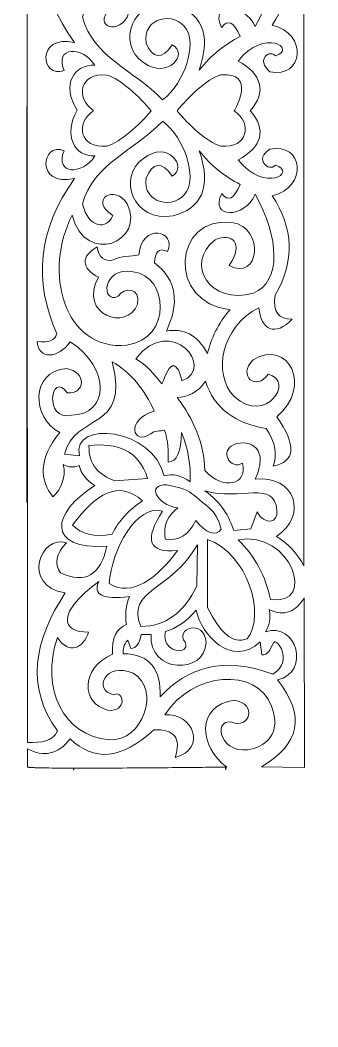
# Model space of a CAD drawing. Header units: centimetres. Extents: x -1.4 to 1.5, y -21.3 to 18.9.
# Drawn here: x -1.39 to 1.46, y -21.32 to -11.68 of the extents above; entities that cross this region are included whole.
import ezdxf

# ---------------------------------------------------------------- set-up
doc = ezdxf.new("R2010")
doc.units = ezdxf.units.CM
doc.header["$MEASUREMENT"] = 0
doc.layers.add('Layer 1', color=7, linetype='Continuous')

msp = doc.modelspace()

# ---------------------------------------------------------------- linework, layer by layer
at = {"layer": 'Layer 1', "color": 242, "lineweight": 9}
for points, knots in [([(-1.32304, -12.57991), (-1.32304, -12.57991), (-1.32304, -12.57914), (-1.32304, -12.57914), (-1.32304, -12.57914), (-1.32304, -12.57914), (-1.32301, -12.57491), (-1.32301, -12.57491), (-1.32301, -12.57491), (-1.32301, -12.57491), (-1.32299, -12.57991), (-1.32299, -12.57991), (-1.32299, -12.57991), (-1.32299, -12.57991), (-1.32299, -12.58048), (-1.32299, -12.58048), (-1.32299, -12.58048), (-1.32299, -12.58048), (-1.32299, -12.57991), (-1.32299, -12.57991), (-1.32299, -12.57991), (-1.32299, -12.57991), (-1.32301, -12.57353), (-1.32301, -12.57353), (-1.32301, -12.57353), (-1.32301, -12.57353), (-1.32301, -12.57349), (-1.32301, -12.57349), (-1.32301, -12.57349), (-1.32301, -12.57349), (-1.32305, -12.5488), (-1.32305, -12.5488), (-1.32305, -12.5488), (-1.32305, -12.5488), (-1.32308, -12.53906), (-1.32308, -12.53906), (-1.32308, -12.53906), (-1.32308, -12.53906), (-1.32304, -12.57353), (-1.32304, -12.57353), (-1.32304, -12.57353), (-1.32304, -12.57353), (-1.32304, -12.57991), (-1.32304, -12.57991), (-1.32304, -12.57991), (-1.32304, -12.57991), (-1.32304, -12.57353), (-1.32304, -12.57353), (-1.32304, -12.57353), (-1.32304, -12.57353), (-1.32305, -12.5488), (-1.32305, -12.5488), (-1.32305, -12.5488), (-1.32305, -12.5488), (-1.32478, -6.50155), (-1.32478, -6.50155), (-1.32478, -6.50155), (-1.19481, -6.50131), (-1.07636, -6.5139), (-1.03736, -6.61487), (-1.03736, -6.61487), (-1.34284, -7.03816), (-1.2607, -7.48072), (-0.96129, -7.93401), (-0.96129, -7.93401), (-1.38876, -8.0029), (-1.19258, -8.50025), (-0.94984, -8.4141), (-0.94984, -8.4141), (-1.04936, -8.30827), (-1.06828, -8.21253), (-1.00653, -8.12684), (-1.00653, -8.12684), (-0.76561, -8.0137), (-0.62385, -8.11004), (-0.5642, -8.38002), (-0.5642, -8.38002), (-1.14483, -8.34658), (-1.0954, -8.70229), (-0.67728, -8.96211), (-0.67728, -8.96211), (-0.75546, -9.00871), (-0.80943, -9.07648), (-0.82685, -9.15338), (-0.82685, -9.15338), (-0.87755, -9.19484), (-0.92825, -9.18898), (-0.97896, -9.16171), (-0.97896, -9.16171), (-0.94762, -9.04568), (-1.00371, -8.92313), (-1.07802, -8.85257), (-1.07802, -8.85257), (-1.20214, -9.01397), (-1.22222, -9.20676), (-1.01363, -9.46873), (-1.01363, -9.46873), (-1.28287, -9.6108), (-1.29337, -10.05403), (-0.94911, -10.08112), (-0.94911, -10.08112), (-0.75271, -10.0523), (-0.76484, -9.83036), (-0.94164, -9.85047), (-0.94164, -9.85047), (-1.09682, -10.06976), (-1.17198, -9.57337), (-0.90002, -9.635), (-0.90002, -9.635), (-0.54095, -9.63859), (-0.52568, -10.08465), (-0.91116, -10.33812), (-0.91116, -10.33812), (-1.02932, -10.17393), (-1.21776, -10.16466), (-1.22863, -10.342), (-1.22863, -10.342), (-1.12029, -10.32559), (-1.05724, -10.34944), (-1.03963, -10.41368), (-1.03963, -10.41368), (-1.26104, -10.91396), (-1.22203, -11.4094), (-0.86892, -11.89916), (-0.86892, -11.89916), (-1.25157, -11.81724), (-1.18274, -12.25793), (-0.96966, -12.16589), (-0.96966, -12.16589), (-1.06164, -11.93666), (-0.79689, -11.92773), (-0.67462, -12.11541), (-0.67462, -12.11541), (-0.87194, -12.10624), (-1.00347, -12.30327), (-0.84299, -12.54767), (-0.84299, -12.54767), (-0.98301, -12.78269), (-0.86605, -12.99415), (-0.67422, -12.98501), (-0.67422, -12.98501), (-0.79645, -13.17283), (-1.06114, -13.16415), (-0.96937, -12.93484), (-0.96937, -12.93484), (-1.18251, -12.84298), (-1.25096, -13.28371), (-0.86838, -13.20144), (-0.86838, -13.20144), (-1.22111, -13.69162), (-1.25962, -14.18703), (-1.03784, -14.68709), (-1.03784, -14.68709), (-1.05544, -14.75126), (-1.11847, -14.77529), (-1.22681, -14.75899), (-1.22681, -14.75899), (-1.21576, -14.93626), (-1.02733, -14.92677), (-0.90927, -14.76255), (-0.90927, -14.76255), (-0.52368, -15.0157), (-0.53855, -15.46175), (-0.89761, -15.46565), (-0.89761, -15.46565), (-1.1695, -15.5275), (-1.09474, -15.03101), (-0.93937, -15.25027), (-0.93937, -15.25027), (-0.76255, -15.27027), (-0.75064, -15.04823), (-0.947, -15.01958), (-0.947, -15.01958), (-1.29135, -15.04692), (-1.28049, -15.49018), (-1.01108, -15.632), (-1.01108, -15.632), (-1.21941, -15.89414), (-1.1992, -16.08701), (-1.07502, -16.24824), (-1.07502, -16.24824), (-1.00066, -16.17754), (-0.94463, -16.05499), (-0.9762, -15.93897), (-0.9762, -15.93897), (-0.92692, -15.96606), (-0.87621, -15.9688), (-0.8241, -15.94722), (-0.8241, -15.94722), (-0.80648, -16.02414), (-0.75248, -16.09183), (-0.67436, -16.13837), (-0.67436, -16.13837), (-1.09215, -16.39853), (-1.14133, -16.75428), (-0.56069, -16.72041), (-0.56069, -16.72041), (-0.62017, -16.99041), (-0.76186, -17.08687), (-1.00291, -16.97389), (-1.00291, -16.97389), (-1.06464, -16.88831), (-1.04582, -16.79254), (-0.94638, -16.68657), (-0.94638, -16.68657), (-1.18919, -16.60067), (-1.38496, -17.09816), (-0.95742, -17.1667), (-0.95742, -17.1667), (-1.25651, -17.62023), (-1.33827, -18.06284), (-1.03251, -18.48592), (-1.03251, -18.48592), (-1.07129, -18.58702), (-1.18977, -18.59957), (-1.31977, -18.59942), (-1.31977, -18.59942), (-1.31977, -18.59942), (-1.32304, -12.57991), (-1.32304, -12.57991), (-1.32304, -12.57991), (-1.32304, -12.57991), (-1.32304, -12.57349), (-1.32304, -12.57349), (-1.32304, -12.57349), (-1.32304, -12.57349), (-1.32304, -12.57991), (-1.32304, -12.57991)], [0, 0, 0, 0, 0.0172414, 0.0172414, 0.0172414, 0.0172414, 0.0344828, 0.0344828, 0.0344828, 0.0344828, 0.0517241, 0.0517241, 0.0517241, 0.0517241, 0.0689655, 0.0689655, 0.0689655, 0.0689655, 0.0862069, 0.0862069, 0.0862069, 0.0862069, 0.1034483, 0.1034483, 0.1034483, 0.1034483, 0.1206897, 0.1206897, 0.1206897, 0.1206897, 0.137931, 0.137931, 0.137931, 0.137931, 0.1551724, 0.1551724, 0.1551724, 0.1551724, 0.1724138, 0.1724138, 0.1724138, 0.1724138, 0.1896552, 0.1896552, 0.1896552, 0.1896552, 0.2068966, 0.2068966, 0.2068966, 0.2068966, 0.2241379, 0.2241379, 0.2241379, 0.2241379, 0.2413793, 0.2413793, 0.2413793, 0.2413793, 0.2586207, 0.2586207, 0.2586207, 0.2586207, 0.2758621, 0.2758621, 0.2758621, 0.2758621, 0.2931034, 0.2931034, 0.2931034, 0.2931034, 0.3103448, 0.3103448, 0.3103448, 0.3103448, 0.3275862, 0.3275862, 0.3275862, 0.3275862, 0.3448276, 0.3448276, 0.3448276, 0.3448276, 0.362069, 0.362069, 0.362069, 0.362069, 0.3793103, 0.3793103, 0.3793103, 0.3793103, 0.3965517, 0.3965517, 0.3965517, 0.3965517, 0.4137931, 0.4137931, 0.4137931, 0.4137931, 0.4310345, 0.4310345, 0.4310345, 0.4310345, 0.4482759, 0.4482759, 0.4482759, 0.4482759, 0.4655172, 0.4655172, 0.4655172, 0.4655172, 0.4827586, 0.4827586, 0.4827586, 0.4827586, 0.5, 0.5, 0.5, 0.5, 0.5172414, 0.5172414, 0.5172414, 0.5172414, 0.5344828, 0.5344828, 0.5344828, 0.5344828, 0.5517241, 0.5517241, 0.5517241, 0.5517241, 0.5689655, 0.5689655, 0.5689655, 0.5689655, 0.5862069, 0.5862069, 0.5862069, 0.5862069, 0.6034483, 0.6034483, 0.6034483, 0.6034483, 0.6206897, 0.6206897, 0.6206897, 0.6206897, 0.637931, 0.637931, 0.637931, 0.637931, 0.6551724, 0.6551724, 0.6551724, 0.6551724, 0.6724138, 0.6724138, 0.6724138, 0.6724138, 0.6896552, 0.6896552, 0.6896552, 0.6896552, 0.7068966, 0.7068966, 0.7068966, 0.7068966, 0.7241379, 0.7241379, 0.7241379, 0.7241379, 0.7413793, 0.7413793, 0.7413793, 0.7413793, 0.7586207, 0.7586207, 0.7586207, 0.7586207, 0.7758621, 0.7758621, 0.7758621, 0.7758621, 0.7931034, 0.7931034, 0.7931034, 0.7931034, 0.8103448, 0.8103448, 0.8103448, 0.8103448, 0.8275862, 0.8275862, 0.8275862, 0.8275862, 0.8448276, 0.8448276, 0.8448276, 0.8448276, 0.862069, 0.862069, 0.862069, 0.862069, 0.8793103, 0.8793103, 0.8793103, 0.8793103, 0.8965517, 0.8965517, 0.8965517, 0.8965517, 0.9137931, 0.9137931, 0.9137931, 0.9137931, 0.9310345, 0.9310345, 0.9310345, 0.9310345, 0.9482759, 0.9482759, 0.9482759, 0.9482759, 0.9655172, 0.9655172, 0.9655172, 0.9655172, 1, 1, 1, 1]), ([(1.32292, -12.55205), (1.32292, -12.55205), (1.32296, -12.54534), (1.32296, -12.54534), (1.32296, -12.54534), (1.32296, -12.54534), (1.32296, -12.53398), (1.32296, -12.53398), (1.32296, -12.53398), (1.32296, -12.53398), (1.32293, -12.48502), (1.32293, -12.48502), (1.32293, -12.48502), (1.32293, -12.48502), (1.32035, -8.19069), (1.32035, -8.19069), (1.32035, -8.19069), (1.26195, -8.30612), (1.16623, -8.4086), (1.05747, -8.47372), (1.05747, -8.47372), (1.36423, -8.67713), (1.23617, -9.06152), (0.85353, -9.02187), (0.85353, -9.02187), (0.99161, -9.29876), (0.81779, -9.41783), (0.64959, -9.3509), (0.64959, -9.3509), (0.50971, -9.29044), (0.62052, -9.10636), (0.73268, -9.17325), (0.73268, -9.17325), (0.79298, -8.96909), (0.54708, -8.87853), (0.37953, -9.07521), (0.37953, -9.07521), (0.37203, -9.33394), (0.26732, -9.5963), (0.10854, -9.80472), (0.10854, -9.80472), (0.20865, -9.82984), (0.31148, -9.87393), (0.38151, -9.95952), (0.38151, -9.95952), (0.46166, -9.69585), (0.66759, -9.55784), (0.95956, -9.50581), (0.95956, -9.50581), (1.05567, -9.36798), (1.06197, -9.25223), (1.02748, -9.14658), (1.02748, -9.14658), (1.24048, -9.18813), (1.25188, -9.34554), (1.06168, -9.61905), (1.06168, -9.61905), (1.40734, -9.9091), (1.17632, -10.36468), (0.83515, -10.16353), (0.83515, -10.16353), (0.68072, -10.01021), (0.87007, -9.85555), (0.97874, -10.02739), (0.97874, -10.02739), (1.23835, -9.96421), (0.96128, -9.53474), (0.65354, -9.81198), (0.65354, -9.81198), (0.44574, -10.03229), (0.53159, -10.48145), (0.89195, -10.66243), (0.89195, -10.66243), (0.90993, -10.4491), (1.04786, -10.38034), (1.20951, -10.55271), (1.20951, -10.55271), (1.08443, -10.54933), (1.02088, -10.61554), (1.04705, -10.78332), (1.04705, -10.78332), (1.24112, -11.10989), (1.2201, -11.42552), (1.02105, -11.73215), (1.02105, -11.73215), (1.36437, -11.81231), (1.31793, -12.25148), (0.99857, -12.17814), (0.99857, -12.17814), (0.85862, -12.05957), (1.00105, -11.96061), (1.05129, -12.02697), (1.05129, -12.02697), (1.26285, -11.96065), (0.94662, -11.75325), (0.69606, -12.07618), (0.69606, -12.07618), (0.91879, -12.19916), (0.97269, -12.36941), (0.80939, -12.55226), (0.80939, -12.55226), (0.97286, -12.73496), (0.91912, -12.90003), (0.69646, -13.02307), (0.69646, -13.02307), (0.94728, -13.34587), (1.26328, -13.13829), (1.0518, -13.07211), (1.0518, -13.07211), (0.98942, -13.14588), (0.84174, -13.01242), (0.9989, -12.92091), (0.9989, -12.92091), (1.31823, -12.84743), (1.36503, -13.28653), (1.02165, -13.367), (1.02165, -13.367), (1.22107, -13.67335), (1.24236, -13.98901), (1.04852, -14.31572), (1.04852, -14.31572), (1.02252, -14.48361), (1.08609, -14.54976), (1.21112, -14.54619), (1.21112, -14.54619), (1.04962, -14.71874), (0.91167, -14.65005), (0.89359, -14.4368), (0.89359, -14.4368), (0.53333, -14.61802), (0.44788, -15.06728), (0.65584, -15.28731), (0.65584, -15.28731), (0.96383, -15.56439), (1.24044, -15.13473), (0.98086, -15.07173), (0.98086, -15.07173), (0.8723, -15.24363), (0.68282, -15.08905), (0.83716, -14.93573), (0.83716, -14.93573), (1.17818, -14.73433), (1.40954, -15.18962), (1.06412, -15.48005), (1.06412, -15.48005), (1.25459, -15.75332), (1.24322, -15.9108), (1.03029, -15.9524), (1.03029, -15.9524), (1.06474, -15.84683), (1.05832, -15.73102), (0.96212, -15.59334), (0.96212, -15.59334), (0.67007, -15.54158), (0.46403, -15.40366), (0.38362, -15.14009), (0.38362, -15.14009), (0.31229, -15.25002), (0.20957, -15.29419), (0.11085, -15.2951), (0.11085, -15.2951), (0.26978, -15.50345), (0.36875, -15.73558), (0.37643, -15.99437), (0.37643, -15.99437), (0.54412, -16.19082), (0.79601, -16.13021), (0.7355, -15.92608), (0.7355, -15.92608), (0.62337, -15.99299), (0.51235, -15.80907), (0.65217, -15.74846), (0.65217, -15.74846), (0.82037, -15.68137), (0.99432, -15.80039), (0.85648, -16.07734), (0.85648, -16.07734), (1.23905, -16.0374), (1.36743, -16.42165), (1.06083, -16.62533), (1.06083, -16.62533), (1.16968, -16.69032), (1.26544, -16.79266), (1.32395, -16.90816), (1.32395, -16.90816), (1.32395, -16.90816), (1.32299, -12.56489), (1.32299, -12.56489), (1.32299, -12.56489), (1.32299, -12.56489), (1.32296, -12.55346), (1.32296, -12.55346), (1.32296, -12.55346), (1.32296, -12.55346), (1.32292, -12.55205), (1.32292, -12.55205)], [0, 0, 0, 0, 0.02, 0.02, 0.02, 0.02, 0.04, 0.04, 0.04, 0.04, 0.06, 0.06, 0.06, 0.06, 0.08, 0.08, 0.08, 0.08, 0.1, 0.1, 0.1, 0.1, 0.12, 0.12, 0.12, 0.12, 0.14, 0.14, 0.14, 0.14, 0.16, 0.16, 0.16, 0.16, 0.18, 0.18, 0.18, 0.18, 0.2, 0.2, 0.2, 0.2, 0.22, 0.22, 0.22, 0.22, 0.24, 0.24, 0.24, 0.24, 0.26, 0.26, 0.26, 0.26, 0.28, 0.28, 0.28, 0.28, 0.3, 0.3, 0.3, 0.3, 0.32, 0.32, 0.32, 0.32, 0.34, 0.34, 0.34, 0.34, 0.36, 0.36, 0.36, 0.36, 0.38, 0.38, 0.38, 0.38, 0.4, 0.4, 0.4, 0.4, 0.42, 0.42, 0.42, 0.42, 0.44, 0.44, 0.44, 0.44, 0.46, 0.46, 0.46, 0.46, 0.48, 0.48, 0.48, 0.48, 0.5, 0.5, 0.5, 0.5, 0.52, 0.52, 0.52, 0.52, 0.54, 0.54, 0.54, 0.54, 0.56, 0.56, 0.56, 0.56, 0.58, 0.58, 0.58, 0.58, 0.6, 0.6, 0.6, 0.6, 0.62, 0.62, 0.62, 0.62, 0.64, 0.64, 0.64, 0.64, 0.66, 0.66, 0.66, 0.66, 0.68, 0.68, 0.68, 0.68, 0.7, 0.7, 0.7, 0.7, 0.72, 0.72, 0.72, 0.72, 0.74, 0.74, 0.74, 0.74, 0.76, 0.76, 0.76, 0.76, 0.78, 0.78, 0.78, 0.78, 0.8, 0.8, 0.8, 0.8, 0.82, 0.82, 0.82, 0.82, 0.84, 0.84, 0.84, 0.84, 0.86, 0.86, 0.86, 0.86, 0.88, 0.88, 0.88, 0.88, 0.9, 0.9, 0.9, 0.9, 0.92, 0.92, 0.92, 0.92, 0.94, 0.94, 0.94, 0.94, 0.96, 0.96, 0.96, 0.96, 1, 1, 1, 1]), ([(0.4005, -10.22421), (0.30164, -10.4085), (0.16685, -10.46709), (0.0075, -10.43975), (0.0075, -10.43975), (0.13039, -10.70024), (0.11414, -10.92387), (-0.10568, -11.0938), (-0.10568, -11.0938), (-0.09936, -11.19078), (-0.06781, -11.24366), (0.01906, -11.1996), (0.01906, -11.1996), (0.11627, -11.39864), (-0.22518, -11.49075), (-0.24546, -11.17695), (-0.24546, -11.17695), (-0.24546, -11.17695), (-0.49878, -11.12037), (-0.49878, -11.12037), (-0.49878, -11.12037), (-0.5858, -11.10149), (-0.63738, -11.14312), (-0.65374, -11.24522), (-0.65374, -11.24522), (-0.81118, -11.15328), (-0.80756, -11.04494), (-0.64243, -10.95414), (-0.64243, -10.95414), (-0.83916, -10.59635), (-0.36681, -10.43111), (-0.2684, -10.69693), (-0.2684, -10.69693), (-0.23812, -10.85314), (-0.39432, -10.86707), (-0.45357, -10.77263), (-0.45357, -10.77263), (-0.62217, -10.69107), (-0.60501, -11.06717), (-0.30984, -11.00691), (-0.30984, -11.00691), (0.02311, -10.97082), (0.06887, -10.36983), (-0.37065, -10.30386), (-0.37065, -10.30386), (-0.97938, -10.24791), (-1.17049, -11.02293), (-0.89175, -11.54772), (-0.89175, -11.54772), (-0.7709, -11.09077), (-0.21365, -11.3224), (-0.3663, -11.65712), (-0.3663, -11.65712), (-0.48048, -11.84423), (-0.71214, -11.71441), (-0.50272, -11.55594), (-0.50272, -11.55594), (-0.56072, -11.41734), (-0.73682, -11.41913), (-0.79339, -11.65729), (-0.79339, -11.65729), (-0.68742, -12.04196), (-0.30635, -12.15969), (-0.02654, -12.44819), (-0.02654, -12.44819), (0.19229, -12.2791), (0.29438, -11.91027), (0.20081, -11.77403), (0.20081, -11.77403), (0.09329, -11.59207), (-0.22608, -11.65645), (-0.18474, -11.9065), (-0.18474, -11.9065), (-0.12416, -12.05142), (-0.03347, -12.06772), (0.06474, -11.92156), (0.06474, -11.92156), (0.22543, -12.00277), (0.03004, -12.25751), (-0.2111, -12.09174), (-0.2111, -12.09174), (-0.47081, -11.91228), (-0.32487, -11.4712), (0.0722, -11.54352), (0.0722, -11.54352), (0.33372, -11.60508), (0.44844, -11.80913), (0.32187, -12.16339), (0.32187, -12.16339), (0.43745, -12.02016), (0.56909, -11.91451), (0.71494, -11.84187), (0.71494, -11.84187), (0.65563, -11.70199), (0.59632, -11.67306), (0.5371, -11.75505), (0.5371, -11.75505), (0.41552, -11.51622), (0.75317, -11.50976), (0.85846, -11.74732), (0.85846, -11.74732), (1.08825, -11.33295), (1.10946, -10.91032), (0.83927, -10.8023), (0.83927, -10.8023), (0.42664, -10.68179), (0.17697, -11.08071), (0.47271, -11.31274), (0.47271, -11.31274), (0.63628, -11.37892), (0.75401, -11.28931), (0.60875, -11.06703), (0.60875, -11.06703), (0.89465, -10.90683), (0.95414, -11.42344), (0.63543, -11.47904), (0.63543, -11.47904), (0.07078, -11.54546), (0.01119, -10.70501), (0.61612, -10.64366), (0.61612, -10.64366), (0.49881, -10.5095), (0.43707, -10.36842), (0.4005, -10.22421)], [0, 0, 0, 0, 0.03125, 0.03125, 0.03125, 0.03125, 0.0625, 0.0625, 0.0625, 0.0625, 0.09375, 0.09375, 0.09375, 0.09375, 0.125, 0.125, 0.125, 0.125, 0.15625, 0.15625, 0.15625, 0.15625, 0.1875, 0.1875, 0.1875, 0.1875, 0.21875, 0.21875, 0.21875, 0.21875, 0.25, 0.25, 0.25, 0.25, 0.28125, 0.28125, 0.28125, 0.28125, 0.3125, 0.3125, 0.3125, 0.3125, 0.34375, 0.34375, 0.34375, 0.34375, 0.375, 0.375, 0.375, 0.375, 0.40625, 0.40625, 0.40625, 0.40625, 0.4375, 0.4375, 0.4375, 0.4375, 0.46875, 0.46875, 0.46875, 0.46875, 0.5, 0.5, 0.5, 0.5, 0.53125, 0.53125, 0.53125, 0.53125, 0.5625, 0.5625, 0.5625, 0.5625, 0.59375, 0.59375, 0.59375, 0.59375, 0.625, 0.625, 0.625, 0.625, 0.65625, 0.65625, 0.65625, 0.65625, 0.6875, 0.6875, 0.6875, 0.6875, 0.71875, 0.71875, 0.71875, 0.71875, 0.75, 0.75, 0.75, 0.75, 0.78125, 0.78125, 0.78125, 0.78125, 0.8125, 0.8125, 0.8125, 0.8125, 0.84375, 0.84375, 0.84375, 0.84375, 0.875, 0.875, 0.875, 0.875, 0.90625, 0.90625, 0.90625, 0.90625, 0.9375, 0.9375, 0.9375, 0.9375, 1, 1, 1, 1]), ([(-1.32304, -12.57991), (-1.32304, -12.57991), (-1.32304, -12.57914), (-1.32304, -12.57914), (-1.32304, -12.57914), (-1.32304, -12.57914), (-1.32301, -12.57491), (-1.32301, -12.57491), (-1.32301, -12.57491), (-1.32301, -12.57491), (-1.32299, -12.57991), (-1.32299, -12.57991), (-1.32299, -12.57991), (-1.32299, -12.57991), (-1.32299, -12.58048), (-1.32299, -12.58048), (-1.32299, -12.58048), (-1.32299, -12.58048), (-1.32299, -12.57991), (-1.32299, -12.57991), (-1.32299, -12.57991), (-1.32299, -12.57991), (-1.32301, -12.57353), (-1.32301, -12.57353), (-1.32301, -12.57353), (-1.32301, -12.57353), (-1.32301, -12.57349), (-1.32301, -12.57349), (-1.32301, -12.57349), (-1.32301, -12.57349), (-1.32305, -12.5488), (-1.32305, -12.5488), (-1.32305, -12.5488), (-1.32305, -12.5488), (-1.32308, -12.53906), (-1.32308, -12.53906), (-1.32308, -12.53906), (-1.32308, -12.53906), (-1.32304, -12.57353), (-1.32304, -12.57353), (-1.32304, -12.57353), (-1.32304, -12.57353), (-1.32304, -12.57991), (-1.32304, -12.57991), (-1.32304, -12.57991), (-1.32304, -12.57991), (-1.32304, -12.57353), (-1.32304, -12.57353), (-1.32304, -12.57353), (-1.32304, -12.57353), (-1.32305, -12.5488), (-1.32305, -12.5488), (-1.32305, -12.5488), (-1.32892, -11.83435), (-1.32402, -21.31931), (-1.32304, -12.57991), (-1.32304, -12.57991), (-1.32304, -12.57991), (-1.32304, -12.57349), (-1.32304, -12.57349)], [0, 0, 0, 0, 0.0625, 0.0625, 0.0625, 0.0625, 0.125, 0.125, 0.125, 0.125, 0.1875, 0.1875, 0.1875, 0.1875, 0.25, 0.25, 0.25, 0.25, 0.3125, 0.3125, 0.3125, 0.3125, 0.375, 0.375, 0.375, 0.375, 0.4375, 0.4375, 0.4375, 0.4375, 0.5, 0.5, 0.5, 0.5, 0.5625, 0.5625, 0.5625, 0.5625, 0.625, 0.625, 0.625, 0.625, 0.6875, 0.6875, 0.6875, 0.6875, 0.75, 0.75, 0.75, 0.75, 0.8125, 0.8125, 0.8125, 0.8125, 0.875, 0.875, 0.875, 0.875, 1, 1, 1, 1]), ([(-0.69012, -12.55384), (-0.69012, -12.55384), (-0.69006, -12.55388), (-0.69006, -12.55388), (-0.69006, -12.55388), (-0.69006, -12.55388), (-0.69001, -12.55391), (-0.69001, -12.55391), (-0.69001, -12.55391), (-0.69001, -12.55391), (-0.68994, -12.55395), (-0.68994, -12.55395), (-0.68994, -12.55395), (-0.68994, -12.55395), (-0.68991, -12.55399), (-0.68991, -12.55399), (-0.68991, -12.55399), (-0.86236, -12.67001), (-0.82255, -12.91576), (-0.56126, -12.89039), (-0.56126, -12.89039), (-0.42714, -12.85452), (-0.24394, -12.68067), (-0.13692, -12.55264), (-0.13692, -12.55264), (-0.24412, -12.42469), (-0.4273, -12.24576), (-0.56152, -12.21003), (-0.56152, -12.21003), (-0.82285, -12.18494), (-0.86243, -12.43058), (-0.68989, -12.54644), (-0.68989, -12.54644), (-0.68989, -12.54644), (-0.6899, -12.54644), (-0.6899, -12.54644), (-0.6899, -12.54644), (-0.6902, -12.54665), (-0.69052, -12.54785), (-0.69082, -12.54919), (-0.69082, -12.54919), (-0.69082, -12.54919), (-0.69084, -12.54919), (-0.69084, -12.54919), (-0.69084, -12.54919), (-0.69084, -12.54919), (-0.69085, -12.54933), (-0.69085, -12.54933), (-0.69085, -12.54933), (-0.69085, -12.54933), (-0.69012, -12.55384), (-0.69012, -12.55384)], [0, 0, 0, 0, 0.0714286, 0.0714286, 0.0714286, 0.0714286, 0.1428571, 0.1428571, 0.1428571, 0.1428571, 0.2142857, 0.2142857, 0.2142857, 0.2142857, 0.2857143, 0.2857143, 0.2857143, 0.2857143, 0.3571429, 0.3571429, 0.3571429, 0.3571429, 0.4285714, 0.4285714, 0.4285714, 0.4285714, 0.5, 0.5, 0.5, 0.5, 0.5714286, 0.5714286, 0.5714286, 0.5714286, 0.6428571, 0.6428571, 0.6428571, 0.6428571, 0.7142857, 0.7142857, 0.7142857, 0.7142857, 0.7857143, 0.7857143, 0.7857143, 0.7857143, 0.8571429, 0.8571429, 0.8571429, 0.8571429, 1, 1, 1, 1]), ([(0.52984, -12.20862), (0.3954, -12.2446), (0.2178, -12.42434), (0.1112, -12.55254), (0.1112, -12.55254), (0.21791, -12.6806), (0.39562, -12.85501), (0.53006, -12.89082), (0.53006, -12.89082), (0.79145, -12.91594), (0.83097, -12.67023), (0.65844, -12.55441), (0.65844, -12.55441), (0.65957, -12.55384), (0.6607, -12.54855), (0.66183, -12.54682), (0.66183, -12.54682), (0.662, -12.54658), (0.66216, -12.5464), (0.66233, -12.54633), (0.66233, -12.54633), (0.6614, -12.54725), (0.87675, -12.17507), (0.52984, -12.20862)], [0, 0, 0, 0, 0.1428571, 0.1428571, 0.1428571, 0.1428571, 0.2857143, 0.2857143, 0.2857143, 0.2857143, 0.4285714, 0.4285714, 0.4285714, 0.4285714, 0.5714286, 0.5714286, 0.5714286, 0.5714286, 0.7142857, 0.7142857, 0.7142857, 0.7142857, 1, 1, 1, 1]), ([(1.32293, -12.48502), (1.32293, -12.48502), (1.32295, -12.47405), (1.32295, -12.47405), (1.32295, -12.47405), (1.32295, -12.47405), (1.32293, -12.48502), (1.32293, -12.48502)], [0, 0, 0, 0, 0.3333333, 0.3333333, 0.3333333, 0.3333333, 1, 1, 1, 1]), ([(-1.32305, -12.57353), (-1.32305, -12.57353), (-1.32305, -12.58859), (-1.32305, -12.58859), (-1.32305, -12.58859), (-1.32305, -12.58859), (-1.32304, -12.57353), (-1.32304, -12.57353), (-1.32304, -12.57353), (-1.32304, -12.57353), (-1.32304, -12.57349), (-1.32304, -12.57349), (-1.32304, -12.57349), (-1.32304, -12.57349), (-1.32305, -12.57353), (-1.32305, -12.57353)], [0, 0, 0, 0, 0.2, 0.2, 0.2, 0.2, 0.4, 0.4, 0.4, 0.4, 0.6, 0.6, 0.6, 0.6, 1, 1, 1, 1]), ([(-1.32305, -12.57353), (-1.32305, -12.57353), (-1.32305, -12.58859), (-1.32305, -12.58859), (-1.32305, -12.58859), (-1.32305, -12.58859), (-1.32304, -12.57353), (-1.32304, -12.57353), (-1.32304, -12.57353), (-1.32304, -12.57353), (-1.32304, -12.57349), (-1.32304, -12.57349)], [0, 0, 0, 0, 0.25, 0.25, 0.25, 0.25, 0.5, 0.5, 0.5, 0.5, 1, 1, 1, 1]), ([(0.40241, -14.87544), (0.30343, -14.69118), (0.16859, -14.63269), (0.00915, -14.66014), (0.00915, -14.66014), (0.13196, -14.39958), (0.11549, -14.17595), (-0.10448, -14.00616), (-0.10448, -14.00616), (-0.09824, -13.90922), (-0.06678, -13.85623), (0.02023, -13.9004), (0.02023, -13.9004), (0.11713, -13.70115), (-0.23358, -13.61867), (-0.25367, -13.93243), (-0.25367, -13.93243), (-0.33496, -13.94827), (-0.42558, -13.93627), (-0.4976, -13.97998), (-0.4976, -13.97998), (-0.58448, -13.99889), (-0.63624, -13.95734), (-0.65262, -13.85528), (-0.65262, -13.85528), (-0.81011, -13.94732), (-0.80629, -14.05569), (-0.64123, -14.14632), (-0.64123, -14.14632), (-0.83761, -14.50428), (-0.36503, -14.6691), (-0.26695, -14.40325), (-0.26695, -14.40325), (-0.23669, -14.24693), (-0.39292, -14.23321), (-0.45208, -14.32775), (-0.45208, -14.32775), (-0.62064, -14.40928), (-0.60368, -14.03332), (-0.30858, -14.09333), (-0.30858, -14.09333), (0.02443, -14.1291), (0.07064, -14.73006), (-0.36875, -14.79635), (-0.36875, -14.79635), (-0.9774, -14.85279), (-1.16921, -14.07795), (-0.89092, -13.55295), (-0.89092, -13.55295), (-0.76086, -14.04842), (-0.18719, -13.80176), (-0.36551, -13.44316), (-0.36551, -13.44316), (-0.47772, -13.25587), (-0.74024, -13.39779), (-0.5019, -13.55485), (-0.5019, -13.55485), (-0.5598, -13.69346), (-0.7359, -13.68143), (-0.79266, -13.44337), (-0.79266, -13.44337), (-0.68701, -13.05849), (-0.30606, -12.94052), (-0.02646, -12.65178), (-0.02646, -12.65178), (0.1926, -12.82069), (0.29489, -13.18944), (0.20143, -13.32572), (0.20143, -13.32572), (0.09412, -13.50786), (-0.22538, -13.44369), (-0.18423, -13.19357), (-0.18423, -13.19357), (-0.12376, -13.04865), (-0.03306, -13.03221), (0.06526, -13.1784), (0.06526, -13.1784), (0.22021, -13.0913), (0.01475, -12.82682), (-0.21077, -13.0084), (-0.21077, -13.0084), (-0.46019, -13.18807), (-0.31389, -13.62901), (0.07298, -13.5564), (0.07298, -13.5564), (0.33447, -13.49453), (0.44906, -13.29034), (0.32219, -12.93629), (0.32219, -12.93629), (0.43786, -13.07938), (0.5696, -13.185), (0.71549, -13.25746), (0.71549, -13.25746), (0.65629, -13.3973), (0.59713, -13.4263), (0.53782, -13.34449), (0.53782, -13.34449), (0.41629, -13.58332), (0.75395, -13.58953), (0.85918, -13.3519), (0.85918, -13.3519), (1.08924, -13.76599), (1.11084, -14.18872), (0.84063, -14.29688), (0.84063, -14.29688), (0.42816, -14.41778), (0.17825, -14.01904), (0.47381, -13.78677), (0.47381, -13.78677), (0.63722, -13.72066), (0.755, -13.80998), (0.60996, -14.03241), (0.60996, -14.03241), (0.89603, -14.19225), (0.95504, -13.67568), (0.63621, -13.62033), (0.63621, -13.62033), (0.07159, -13.55446), (0.01272, -14.39489), (0.61765, -14.45578), (0.61765, -14.45578), (0.50056, -14.58997), (0.43886, -14.73112), (0.40241, -14.87544)], [0, 0, 0, 0, 0.03125, 0.03125, 0.03125, 0.03125, 0.0625, 0.0625, 0.0625, 0.0625, 0.09375, 0.09375, 0.09375, 0.09375, 0.125, 0.125, 0.125, 0.125, 0.15625, 0.15625, 0.15625, 0.15625, 0.1875, 0.1875, 0.1875, 0.1875, 0.21875, 0.21875, 0.21875, 0.21875, 0.25, 0.25, 0.25, 0.25, 0.28125, 0.28125, 0.28125, 0.28125, 0.3125, 0.3125, 0.3125, 0.3125, 0.34375, 0.34375, 0.34375, 0.34375, 0.375, 0.375, 0.375, 0.375, 0.40625, 0.40625, 0.40625, 0.40625, 0.4375, 0.4375, 0.4375, 0.4375, 0.46875, 0.46875, 0.46875, 0.46875, 0.5, 0.5, 0.5, 0.5, 0.53125, 0.53125, 0.53125, 0.53125, 0.5625, 0.5625, 0.5625, 0.5625, 0.59375, 0.59375, 0.59375, 0.59375, 0.625, 0.625, 0.625, 0.625, 0.65625, 0.65625, 0.65625, 0.65625, 0.6875, 0.6875, 0.6875, 0.6875, 0.71875, 0.71875, 0.71875, 0.71875, 0.75, 0.75, 0.75, 0.75, 0.78125, 0.78125, 0.78125, 0.78125, 0.8125, 0.8125, 0.8125, 0.8125, 0.84375, 0.84375, 0.84375, 0.84375, 0.875, 0.875, 0.875, 0.875, 0.90625, 0.90625, 0.90625, 0.90625, 0.9375, 0.9375, 0.9375, 0.9375, 1, 1, 1, 1]), ([(-0.03441, -15.16563), (-0.10357, -15.07935), (-0.18276, -14.97902), (-0.28397, -14.9249), (-0.28397, -14.9249), (0.05683, -14.48643), (0.48547, -15.02022), (0.15686, -15.13635), (0.15686, -15.13635), (0.14035, -15.06707), (0.13162, -15.02174), (0.08493, -14.99274), (0.08493, -14.99274), (0.03331, -14.98018), (0.00718, -15.0774), (-0.03441, -15.16563)], [0, 0, 0, 0, 0.2, 0.2, 0.2, 0.2, 0.4, 0.4, 0.4, 0.4, 0.6, 0.6, 0.6, 0.6, 1, 1, 1, 1]), ([(-0.96376, -15.83992), (-0.86944, -15.43536), (-0.33435, -15.63175), (-0.50858, -14.95513), (-0.50858, -14.95513), (-0.32818, -15.06061), (-0.19733, -15.22127), (-0.10768, -15.42755), (-0.10768, -15.42755), (-0.38884, -15.50785), (-0.30851, -15.76459), (-0.14111, -15.64275), (-0.14111, -15.64275), (-0.10038, -15.61316), (-0.05246, -15.61784), (-0.0093, -15.60897), (-0.0093, -15.60897), (0.02475, -15.70532), (0.03106, -15.80862), (0.02486, -15.91506), (0.02486, -15.91506), (0.10801, -15.91507), (0.15084, -15.81296), (0.15328, -15.63154), (0.15328, -15.63154), (0.21854, -15.78519), (0.24186, -15.95028), (0.23662, -16.10403), (0.23662, -16.10403), (0.15339, -16.0398), (0.07024, -16.02092), (-0.01291, -16.04743), (-0.01291, -16.04743), (-0.11258, -15.58756), (-0.90741, -15.50541), (-0.8204, -15.85563), (-0.8204, -15.85563), (-0.8204, -15.85563), (-0.96376, -15.83992), (-0.96376, -15.83992)], [0, 0, 0, 0, 0.0909091, 0.0909091, 0.0909091, 0.0909091, 0.1818182, 0.1818182, 0.1818182, 0.1818182, 0.2727273, 0.2727273, 0.2727273, 0.2727273, 0.3636364, 0.3636364, 0.3636364, 0.3636364, 0.4545455, 0.4545455, 0.4545455, 0.4545455, 0.5454545, 0.5454545, 0.5454545, 0.5454545, 0.6363636, 0.6363636, 0.6363636, 0.6363636, 0.7272727, 0.7272727, 0.7272727, 0.7272727, 0.8181818, 0.8181818, 0.8181818, 0.8181818, 1, 1, 1, 1]), ([(-0.48541, -16.09294), (-0.63347, -16.03825), (-0.73427, -15.94256), (-0.73124, -15.75665), (-0.73124, -15.75665), (-0.46535, -15.72873), (-0.25615, -15.79552), (-0.17163, -16.07016), (-0.17163, -16.07016), (-0.17163, -16.07016), (-0.48541, -16.09294), (-0.48541, -16.09294)], [0, 0, 0, 0, 0.25, 0.25, 0.25, 0.25, 0.5, 0.5, 0.5, 0.5, 1, 1, 1, 1]), ([(-0.21835, -16.28562), (-0.34564, -16.36631), (-0.44257, -16.47226), (-0.50924, -16.60326), (-0.50924, -16.60326), (-0.68065, -16.63489), (-0.80666, -16.60591), (-0.88729, -16.51657), (-0.88729, -16.51657), (-0.6689, -16.21893), (-0.44712, -16.07905), (-0.21835, -16.28562)], [0, 0, 0, 0, 0.25, 0.25, 0.25, 0.25, 0.5, 0.5, 0.5, 0.5, 1, 1, 1, 1]), ([(0.65486, -16.57052), (0.60506, -16.43318), (0.54165, -16.30423), (0.37717, -16.19093), (0.37717, -16.19093), (0.71191, -16.2886), (1.04629, -16.08034), (1.06524, -16.37735), (1.06524, -16.37735), (1.08161, -16.49707), (0.94987, -16.52461), (0.87548, -16.39103), (0.87548, -16.39103), (0.87548, -16.39103), (0.81514, -16.55358), (0.81514, -16.55358), (0.81514, -16.55358), (0.81514, -16.55358), (0.65486, -16.57052), (0.65486, -16.57052)], [0, 0, 0, 0, 0.1666667, 0.1666667, 0.1666667, 0.1666667, 0.3333333, 0.3333333, 0.3333333, 0.3333333, 0.5, 0.5, 0.5, 0.5, 0.6666667, 0.6666667, 0.6666667, 0.6666667, 1, 1, 1, 1]), ([(-0.00134, -16.65221), (-0.02409, -16.51992), (0.02121, -16.42539), (0.11953, -16.35353), (0.11953, -16.35353), (-0.09093, -16.32215), (-0.18215, -16.12105), (0.0139, -16.13363), (0.0139, -16.13363), (0.22803, -16.17366), (0.22082, -16.1967), (0.29252, -16.24666), (0.29252, -16.24666), (0.36201, -16.32108), (0.497, -16.36686), (0.53141, -16.55721), (0.53141, -16.55721), (0.48864, -16.62899), (0.37924, -16.59403), (0.28965, -16.4744), (0.28965, -16.4744), (0.22295, -16.61426), (0.12598, -16.67359), (-0.00134, -16.65221)], [0, 0, 0, 0, 0.1428571, 0.1428571, 0.1428571, 0.1428571, 0.2857143, 0.2857143, 0.2857143, 0.2857143, 0.4285714, 0.4285714, 0.4285714, 0.4285714, 0.5714286, 0.5714286, 0.5714286, 0.5714286, 0.7142857, 0.7142857, 0.7142857, 0.7142857, 1, 1, 1, 1]), ([(-0.53789, -17.0758), (-0.51727, -16.75699), (-0.27176, -16.30828), (-0.02793, -16.38387), (-0.02793, -16.38387), (-0.20012, -16.65068), (-0.17296, -16.78745), (0.11591, -16.76175), (0.11591, -16.76175), (-0.07645, -17.02143), (-0.3215, -17.21558), (-0.53789, -17.0758)], [0, 0, 0, 0, 0.25, 0.25, 0.25, 0.25, 0.5, 0.5, 0.5, 0.5, 1, 1, 1, 1]), ([(0.69388, -16.6578), (1.19661, -16.56053), (1.45681, -17.29923), (1.00441, -17.23012), (1.00441, -17.23012), (0.9588, -17.01415), (0.85955, -16.81405), (0.69388, -16.6578)], [0, 0, 0, 0, 0.3333333, 0.3333333, 0.3333333, 0.3333333, 1, 1, 1, 1]), ([(0.40341, -17.30597), (0.51583, -17.53793), (0.63901, -17.66483), (0.78157, -17.60445), (0.78157, -17.60445), (0.96639, -17.37564), (0.77522, -16.77851), (0.40314, -16.65582), (0.40314, -16.65582), (0.40314, -16.65582), (0.40341, -17.30597), (0.40341, -17.30597)], [0, 0, 0, 0, 0.25, 0.25, 0.25, 0.25, 0.5, 0.5, 0.5, 0.5, 1, 1, 1, 1]), ([(-0.23534, -17.48766), (-0.38287, -17.13247), (0.05938, -17.15073), (0.30492, -16.70502), (0.30492, -16.70502), (0.30492, -16.70502), (0.30128, -17.0943), (0.30128, -17.0943), (0.30128, -17.0943), (0.17785, -17.35647), (-0.00099, -17.48759), (-0.23534, -17.48766)], [0, 0, 0, 0, 0.25, 0.25, 0.25, 0.25, 0.5, 0.5, 0.5, 0.5, 1, 1, 1, 1]), ([(-0.49586, -18.14178), (-0.69376, -18.09519), (-0.57668, -17.82173), (-0.30697, -17.93373), (-0.30697, -17.93373), (-0.04279, -18.08861), (-0.21428, -18.59023), (-0.5372, -18.57266), (-0.5372, -18.57266), (-0.97518, -18.5333), (-1.19709, -18.08708), (-1.03281, -17.59387), (-1.03281, -17.59387), (-0.92322, -17.7614), (-0.78206, -17.69836), (-0.73431, -17.5408), (-0.73431, -17.5408), (-1.00076, -17.54797), (-1.04239, -17.35399), (-0.63621, -17.05699), (-0.63621, -17.05699), (-0.69536, -17.18551), (-0.59826, -17.23333), (-0.34511, -17.20042), (-0.34511, -17.20042), (-0.37594, -17.28996), (-0.39099, -17.3794), (-0.37145, -17.46884), (-0.37145, -17.46884), (-0.46715, -17.50292), (-0.51248, -17.59744), (-0.50742, -17.7524), (-0.50742, -17.7524), (-0.81671, -17.89552), (-0.80263, -18.22319), (-0.55254, -18.28923), (-0.55254, -18.28923), (-0.36335, -18.31079), (-0.39358, -18.08876), (-0.49586, -18.14178)], [0, 0, 0, 0, 0.0909091, 0.0909091, 0.0909091, 0.0909091, 0.1818182, 0.1818182, 0.1818182, 0.1818182, 0.2727273, 0.2727273, 0.2727273, 0.2727273, 0.3636364, 0.3636364, 0.3636364, 0.3636364, 0.4545455, 0.4545455, 0.4545455, 0.4545455, 0.5454545, 0.5454545, 0.5454545, 0.5454545, 0.6363636, 0.6363636, 0.6363636, 0.6363636, 0.7272727, 0.7272727, 0.7272727, 0.7272727, 0.8181818, 0.8181818, 0.8181818, 0.8181818, 1, 1, 1, 1]), ([(0.91915, -18.82958), (1.28068, -18.61648), (1.34545, -18.34334), (1.07189, -17.99948), (1.07189, -17.99948), (1.39134, -17.9269), (1.25465, -17.43728), (0.95538, -17.54011), (0.95538, -17.54011), (0.9919, -17.47962), (1.00699, -17.41534), (0.99311, -17.32464), (0.99311, -17.32464), (1.13709, -17.4024), (1.25389, -17.33651), (1.32725, -17.21265), (1.32725, -17.21265), (1.32725, -17.21265), (1.33015, -18.83866), (1.33015, -18.83866), (1.33015, -18.83866), (1.33015, -18.83866), (0.91915, -18.82958), (0.91915, -18.82958)], [0, 0, 0, 0, 0.1428571, 0.1428571, 0.1428571, 0.1428571, 0.2857143, 0.2857143, 0.2857143, 0.2857143, 0.4285714, 0.4285714, 0.4285714, 0.4285714, 0.5714286, 0.5714286, 0.5714286, 0.5714286, 0.7142857, 0.7142857, 0.7142857, 0.7142857, 1, 1, 1, 1]), ([(-0.04983, -18.16044), (-0.04109, -17.90037), (-0.14785, -17.74939), (-0.40532, -17.74862), (-0.40532, -17.74862), (-0.40099, -17.70572), (-0.40736, -17.66292), (-0.36001, -17.61998), (-0.36001, -17.61998), (-0.36001, -17.61998), (-0.32982, -17.69936), (-0.32982, -17.69936), (-0.32982, -17.69936), (-0.28372, -17.69371), (-0.24723, -17.65963), (-0.23155, -17.5633), (-0.23155, -17.5633), (-0.23155, -17.5633), (-0.137, -17.56324), (-0.137, -17.56324), (-0.137, -17.56324), (-0.16366, -17.93719), (0.37882, -17.95139), (0.38843, -17.64243), (0.38843, -17.64243), (0.37357, -17.40349), (0.07899, -17.51482), (0.18812, -17.63869), (0.18812, -17.63869), (0.241, -17.77305), (-0.04374, -17.74136), (-0.00095, -17.53674), (-0.00095, -17.53674), (0.10801, -17.50614), (0.20505, -17.43361), (0.2938, -17.33254), (0.2938, -17.33254), (0.34302, -17.56561), (0.63044, -17.88809), (0.90627, -17.6346), (0.90627, -17.6346), (0.90627, -17.6346), (0.92147, -17.75941), (0.92147, -17.75941), (0.92147, -17.75941), (0.982, -17.76144), (0.99465, -17.71948), (1.03502, -17.6409), (1.03502, -17.6409), (1.06026, -17.59173), (1.23153, -17.81406), (1.02587, -17.94432), (1.02587, -17.94432), (0.55608, -17.76552), (0.21211, -17.87996), (-0.04983, -18.16044)], [0, 0, 0, 0, 0.0666667, 0.0666667, 0.0666667, 0.0666667, 0.1333333, 0.1333333, 0.1333333, 0.1333333, 0.2, 0.2, 0.2, 0.2, 0.2666667, 0.2666667, 0.2666667, 0.2666667, 0.3333333, 0.3333333, 0.3333333, 0.3333333, 0.4, 0.4, 0.4, 0.4, 0.4666667, 0.4666667, 0.4666667, 0.4666667, 0.5333333, 0.5333333, 0.5333333, 0.5333333, 0.6, 0.6, 0.6, 0.6, 0.6666667, 0.6666667, 0.6666667, 0.6666667, 0.7333333, 0.7333333, 0.7333333, 0.7333333, 0.8, 0.8, 0.8, 0.8, 0.8666667, 0.8666667, 0.8666667, 0.8666667, 1, 1, 1, 1]), ([(-1.3125, -18.83428), (-1.3143, -18.83395), (-1.31568, -18.83359), (-1.31659, -18.83323), (-1.31659, -18.83323), (-1.31751, -18.83288), (-1.31796, -18.83252), (-1.31797, -18.83213), (-1.31797, -18.83213), (-1.31797, -18.83213), (-1.31893, -18.65882), (-1.31893, -18.65882), (-1.31893, -18.65882), (-1.16579, -18.73918), (-1.02614, -18.71616), (-0.91021, -18.56144), (-0.91021, -18.56144), (-0.68607, -18.77924), (-0.42274, -18.76714), (-0.11217, -18.47759), (-0.11217, -18.47759), (0.0858, -18.46667), (0.15389, -18.55482), (0.09211, -18.74199), (0.09211, -18.74199), (0.40302, -18.65909), (0.26056, -18.30808), (-0.00551, -18.33371), (-0.00551, -18.33371), (0.25282, -17.92099), (0.87259, -17.87204), (1.01527, -18.24977), (1.01527, -18.24977), (1.11503, -18.51934), (0.94433, -18.62526), (0.84602, -18.65446), (0.84602, -18.65446), (0.52837, -18.74884), (0.43875, -18.36902), (0.63485, -18.40304), (0.63485, -18.40304), (0.79572, -18.47415), (0.89306, -18.22666), (0.65333, -18.19424), (0.65333, -18.19424), (0.28979, -18.24541), (0.32249, -18.64006), (0.5856, -18.8333), (0.5856, -18.8333), (0.5856, -18.8333), (0.58421, -18.8333), (0.58421, -18.8333), (0.58421, -18.8333), (0.58421, -18.8333), (0.58013, -18.83336), (0.58013, -18.83336), (0.58013, -18.83336), (0.57791, -18.87205), (0.57568, -18.86347), (0.57343, -18.83343), (0.57343, -18.83343), (0.57343, -18.83343), (0.56421, -18.83355), (0.56421, -18.83355), (0.56421, -18.83355), (0.56421, -18.83355), (0.55254, -18.83368), (0.55254, -18.83368), (0.55254, -18.83368), (0.55254, -18.83368), (0.53852, -18.83384), (0.53852, -18.83384), (0.53852, -18.83384), (0.53852, -18.83384), (0.52224, -18.83403), (0.52224, -18.83403), (0.52224, -18.83403), (0.52224, -18.83403), (0.5038, -18.83425), (0.5038, -18.83425), (0.5038, -18.83425), (0.5038, -18.83425), (0.48322, -18.83447), (0.48322, -18.83447), (0.48322, -18.83447), (0.48322, -18.83447), (0.46068, -18.83472), (0.46068, -18.83472), (0.46068, -18.83472), (0.46068, -18.83472), (0.4362, -18.83498), (0.4362, -18.83498), (0.4362, -18.83498), (0.4362, -18.83498), (0.40991, -18.83529), (0.40991, -18.83529), (0.40991, -18.83529), (0.40991, -18.83529), (0.38187, -18.83559), (0.38187, -18.83559), (0.38187, -18.83559), (0.38187, -18.83559), (0.38185, -18.83559), (0.38185, -18.83559), (0.38185, -18.83559), (0.38185, -18.83559), (0.35217, -18.83591), (0.35217, -18.83591), (0.35217, -18.83591), (0.35217, -18.83591), (0.35216, -18.83591), (0.35216, -18.83591), (0.35216, -18.83591), (0.35216, -18.83591), (0.3209, -18.83624), (0.3209, -18.83624), (0.3209, -18.83624), (0.3209, -18.83624), (0.32089, -18.83624), (0.32089, -18.83624), (0.32089, -18.83624), (0.32089, -18.83624), (0.28818, -18.83658), (0.28818, -18.83658), (0.28818, -18.83658), (0.28818, -18.83658), (0.28815, -18.83658), (0.28815, -18.83658), (0.28815, -18.83658), (0.28815, -18.83658), (0.25401, -18.83691), (0.25401, -18.83691), (0.25401, -18.83691), (0.25401, -18.83691), (0.254, -18.83691), (0.254, -18.83691), (0.254, -18.83691), (0.254, -18.83691), (0.21857, -18.83727), (0.21857, -18.83727), (0.21857, -18.83727), (0.21857, -18.83727), (0.21856, -18.83727), (0.21856, -18.83727), (0.21856, -18.83727), (0.21856, -18.83727), (0.1819, -18.83763), (0.1819, -18.83763), (0.1819, -18.83763), (0.1819, -18.83763), (0.18188, -18.83763), (0.18188, -18.83763), (0.18188, -18.83763), (0.18188, -18.83763), (0.1441, -18.83799), (0.1441, -18.83799), (0.1441, -18.83799), (0.1441, -18.83799), (0.14409, -18.83799), (0.14409, -18.83799), (0.14409, -18.83799), (0.14409, -18.83799), (0.10524, -18.83835), (0.10524, -18.83835), (0.10524, -18.83835), (0.10524, -18.83835), (0.10523, -18.83835), (0.10523, -18.83835), (0.10523, -18.83835), (0.10523, -18.83835), (0.06544, -18.83871), (0.06544, -18.83871), (0.06544, -18.83871), (0.06544, -18.83871), (0.06543, -18.83871), (0.06543, -18.83871), (0.06543, -18.83871), (0.06543, -18.83871), (0.02477, -18.83906), (0.02477, -18.83906), (0.02477, -18.83906), (0.02477, -18.83906), (0.02474, -18.83906), (0.02474, -18.83906), (0.02474, -18.83906), (0.02474, -18.83906), (-0.01669, -18.83942), (-0.01669, -18.83942), (-0.01669, -18.83942), (-0.01669, -18.83942), (-0.01671, -18.83942), (-0.01671, -18.83942), (-0.01671, -18.83942), (-0.01671, -18.83942), (-0.05886, -18.83975), (-0.05886, -18.83975), (-0.05886, -18.83975), (-0.05886, -18.83975), (-0.05888, -18.83975), (-0.05888, -18.83975), (-0.05888, -18.83975), (-0.05888, -18.83975), (-0.10163, -18.84012), (-0.10163, -18.84012), (-0.10163, -18.84012), (-0.10163, -18.84012), (-0.10166, -18.84012), (-0.10166, -18.84012), (-0.10166, -18.84012), (-0.10166, -18.84012), (-0.14491, -18.84044), (-0.14491, -18.84044), (-0.14491, -18.84044), (-0.14491, -18.84044), (-0.14496, -18.84044), (-0.14496, -18.84044), (-0.14496, -18.84044), (-0.14496, -18.84044), (-0.18864, -18.84079), (-0.18864, -18.84079), (-0.18864, -18.84079), (-0.18864, -18.84079), (-0.18868, -18.84079), (-0.18868, -18.84079), (-0.18868, -18.84079), (-0.18868, -18.84079), (-0.23271, -18.8411), (-0.23271, -18.8411), (-0.23271, -18.8411), (-0.23271, -18.8411), (-0.23275, -18.8411), (-0.23275, -18.8411), (-0.23275, -18.8411), (-0.23275, -18.8411), (-0.27704, -18.84141), (-0.27704, -18.84141), (-0.27704, -18.84141), (-0.27704, -18.84141), (-0.27708, -18.84141), (-0.27708, -18.84141), (-0.27708, -18.84141), (-0.27708, -18.84141), (-0.32155, -18.84168), (-0.32155, -18.84168), (-0.32155, -18.84168), (-0.32155, -18.84168), (-0.32159, -18.84168), (-0.32159, -18.84168), (-0.32159, -18.84168), (-0.32159, -18.84168), (-0.36614, -18.84197), (-0.36614, -18.84197), (-0.36614, -18.84197), (-0.36614, -18.84197), (-0.36619, -18.84197), (-0.36619, -18.84197), (-0.36619, -18.84197), (-0.36619, -18.84197), (-0.41076, -18.84222), (-0.41076, -18.84222), (-0.41076, -18.84222), (-0.41076, -18.84222), (-0.41081, -18.84222), (-0.41081, -18.84222), (-0.41081, -18.84222), (-0.41081, -18.84222), (-0.45528, -18.84245), (-0.45528, -18.84245), (-0.45528, -18.84245), (-0.45528, -18.84245), (-0.45532, -18.84245), (-0.45532, -18.84245), (-0.45532, -18.84245), (-0.45532, -18.84245), (-0.49962, -18.84266), (-0.49962, -18.84266), (-0.49962, -18.84266), (-0.49962, -18.84266), (-0.49966, -18.84266), (-0.49966, -18.84266), (-0.49966, -18.84266), (-0.49966, -18.84266), (-0.54369, -18.84285), (-0.54369, -18.84285), (-0.54369, -18.84285), (-0.54369, -18.84285), (-0.54373, -18.84285), (-0.54373, -18.84285), (-0.54373, -18.84285), (-0.54373, -18.84285), (-0.58742, -18.843), (-0.58742, -18.843), (-0.58742, -18.843), (-0.58742, -18.843), (-0.58747, -18.843), (-0.58747, -18.843), (-0.58747, -18.843), (-0.58747, -18.843), (-0.6307, -18.84314), (-0.6307, -18.84314), (-0.6307, -18.84314), (-0.6307, -18.84314), (-0.63076, -18.84314), (-0.63076, -18.84314), (-0.63076, -18.84314), (-0.63076, -18.84314), (-0.67347, -18.84325), (-0.67347, -18.84325), (-0.67347, -18.84325), (-0.67347, -18.84325), (-0.67353, -18.84325), (-0.67353, -18.84325), (-0.67353, -18.84325), (-0.67353, -18.84325), (-0.71563, -18.84335), (-0.71563, -18.84335), (-0.71563, -18.84335), (-0.71563, -18.84335), (-0.71568, -18.84335), (-0.71568, -18.84335), (-0.71568, -18.84335), (-0.71568, -18.84335), (-0.75711, -18.84339), (-0.75711, -18.84339), (-0.75711, -18.84339), (-0.75711, -18.84339), (-0.75716, -18.84339), (-0.75716, -18.84339), (-0.75716, -18.84339), (-0.75716, -18.84339), (-0.79777, -18.8434), (-0.79777, -18.8434), (-0.79777, -18.8434), (-0.79777, -18.8434), (-0.79784, -18.8434), (-0.79784, -18.8434), (-0.79784, -18.8434), (-0.79784, -18.8434), (-0.8376, -18.84338), (-0.8376, -18.84338), (-0.8376, -18.84338), (-0.8376, -18.84338), (-0.83764, -18.84338), (-0.83764, -18.84338), (-0.83764, -18.84338), (-0.83764, -18.84338), (-0.87643, -18.84334), (-0.87643, -18.84334), (-0.87643, -18.84334), (-0.87788, -18.86767), (-0.87789, -18.86767), (-0.87649, -18.84334), (-0.87649, -18.84334), (-0.87649, -18.84334), (-0.91424, -18.84323), (-0.91424, -18.84323), (-0.91424, -18.84323), (-0.91424, -18.84323), (-0.9143, -18.84323), (-0.9143, -18.84323), (-0.9143, -18.84323), (-0.9143, -18.84323), (-0.95092, -18.84312), (-0.95092, -18.84312), (-0.95092, -18.84312), (-0.95092, -18.84312), (-0.95097, -18.84312), (-0.95097, -18.84312), (-0.95097, -18.84312), (-0.95097, -18.84312), (-0.98637, -18.84292), (-0.98637, -18.84292), (-0.98637, -18.84292), (-0.98637, -18.84292), (-0.98641, -18.84292), (-0.98641, -18.84292), (-0.98641, -18.84292), (-0.98641, -18.84292), (-1.02049, -18.84273), (-1.02049, -18.84273), (-1.02049, -18.84273), (-1.02049, -18.84273), (-1.02055, -18.84273), (-1.02055, -18.84273), (-1.02055, -18.84273), (-1.02055, -18.84273), (-1.05326, -18.84245), (-1.05326, -18.84245), (-1.05326, -18.84245), (-1.05326, -18.84245), (-1.0533, -18.84245), (-1.0533, -18.84245), (-1.0533, -18.84245), (-1.0533, -18.84245), (-1.08453, -18.84215), (-1.08453, -18.84215), (-1.08453, -18.84215), (-1.08453, -18.84215), (-1.08457, -18.84215), (-1.08457, -18.84215), (-1.08457, -18.84215), (-1.08457, -18.84215), (-1.11424, -18.84179), (-1.11424, -18.84179), (-1.11424, -18.84179), (-1.11424, -18.84179), (-1.11428, -18.84179), (-1.11428, -18.84179), (-1.11428, -18.84179), (-1.11428, -18.84179), (-1.14227, -18.84139), (-1.14227, -18.84139), (-1.14227, -18.84139), (-1.14227, -18.84139), (-1.14231, -18.84139), (-1.14231, -18.84139), (-1.14231, -18.84139), (-1.14231, -18.84139), (-1.16858, -18.84094), (-1.16858, -18.84094), (-1.16858, -18.84094), (-1.16858, -18.84094), (-1.16863, -18.84094), (-1.16863, -18.84094), (-1.16863, -18.84094), (-1.16863, -18.84094), (-1.19305, -18.84044), (-1.19305, -18.84044), (-1.19305, -18.84044), (-1.19305, -18.84044), (-1.19309, -18.84044), (-1.19309, -18.84044), (-1.19309, -18.84044), (-1.19309, -18.84044), (-1.21561, -18.83986), (-1.21561, -18.83986), (-1.21561, -18.83986), (-1.21561, -18.83986), (-1.21565, -18.83986), (-1.21565, -18.83986), (-1.21565, -18.83986), (-1.21565, -18.83986), (-1.23614, -18.83927), (-1.23614, -18.83927), (-1.23614, -18.83927), (-1.23614, -18.83927), (-1.23618, -18.83927), (-1.23618, -18.83927), (-1.23618, -18.83927), (-1.24267, -18.83906), (-1.24883, -18.8388), (-1.25462, -18.83858), (-1.25462, -18.83858), (-1.25462, -18.83858), (-1.25466, -18.83858), (-1.25466, -18.83858), (-1.25466, -18.83858), (-1.25466, -18.83858), (-1.27091, -18.83785), (-1.27091, -18.83785), (-1.27091, -18.83785), (-1.27091, -18.83785), (-1.27092, -18.83785), (-1.27092, -18.83785), (-1.27092, -18.83785), (-1.27598, -18.8376), (-1.28065, -18.83731), (-1.28494, -18.83704), (-1.28494, -18.83704), (-1.28494, -18.83704), (-1.28495, -18.83704), (-1.28495, -18.83704), (-1.28495, -18.83704), (-1.28922, -18.83676), (-1.29311, -18.83649), (-1.29658, -18.8362), (-1.29658, -18.8362), (-1.29658, -18.8362), (-1.2966, -18.8362), (-1.2966, -18.8362), (-1.2966, -18.8362), (-1.30008, -18.83591), (-1.30317, -18.83559), (-1.30581, -18.83527), (-1.30581, -18.83527), (-1.30581, -18.83527), (-1.30583, -18.83527), (-1.30583, -18.83527), (-1.30583, -18.83527), (-1.30847, -18.83494), (-1.31071, -18.83463), (-1.3125, -18.83428)], [0, 0, 0, 0, 0.0080645, 0.0080645, 0.0080645, 0.0080645, 0.016129, 0.016129, 0.016129, 0.016129, 0.0241935, 0.0241935, 0.0241935, 0.0241935, 0.0322581, 0.0322581, 0.0322581, 0.0322581, 0.0403226, 0.0403226, 0.0403226, 0.0403226, 0.0483871, 0.0483871, 0.0483871, 0.0483871, 0.0564516, 0.0564516, 0.0564516, 0.0564516, 0.0645161, 0.0645161, 0.0645161, 0.0645161, 0.0725806, 0.0725806, 0.0725806, 0.0725806, 0.0806452, 0.0806452, 0.0806452, 0.0806452, 0.0887097, 0.0887097, 0.0887097, 0.0887097, 0.0967742, 0.0967742, 0.0967742, 0.0967742, 0.1048387, 0.1048387, 0.1048387, 0.1048387, 0.1129032, 0.1129032, 0.1129032, 0.1129032, 0.1209677, 0.1209677, 0.1209677, 0.1209677, 0.1290323, 0.1290323, 0.1290323, 0.1290323, 0.1370968, 0.1370968, 0.1370968, 0.1370968, 0.1451613, 0.1451613, 0.1451613, 0.1451613, 0.1532258, 0.1532258, 0.1532258, 0.1532258, 0.1612903, 0.1612903, 0.1612903, 0.1612903, 0.1693548, 0.1693548, 0.1693548, 0.1693548, 0.1774194, 0.1774194, 0.1774194, 0.1774194, 0.1854839, 0.1854839, 0.1854839, 0.1854839, 0.1935484, 0.1935484, 0.1935484, 0.1935484, 0.2016129, 0.2016129, 0.2016129, 0.2016129, 0.2096774, 0.2096774, 0.2096774, 0.2096774, 0.2177419, 0.2177419, 0.2177419, 0.2177419, 0.2258065, 0.2258065, 0.2258065, 0.2258065, 0.233871, 0.233871, 0.233871, 0.233871, 0.2419355, 0.2419355, 0.2419355, 0.2419355, 0.25, 0.25, 0.25, 0.25, 0.2580645, 0.2580645, 0.2580645, 0.2580645, 0.266129, 0.266129, 0.266129, 0.266129, 0.2741935, 0.2741935, 0.2741935, 0.2741935, 0.2822581, 0.2822581, 0.2822581, 0.2822581, 0.2903226, 0.2903226, 0.2903226, 0.2903226, 0.2983871, 0.2983871, 0.2983871, 0.2983871, 0.3064516, 0.3064516, 0.3064516, 0.3064516, 0.3145161, 0.3145161, 0.3145161, 0.3145161, 0.3225806, 0.3225806, 0.3225806, 0.3225806, 0.3306452, 0.3306452, 0.3306452, 0.3306452, 0.3387097, 0.3387097, 0.3387097, 0.3387097, 0.3467742, 0.3467742, 0.3467742, 0.3467742, 0.3548387, 0.3548387, 0.3548387, 0.3548387, 0.3629032, 0.3629032, 0.3629032, 0.3629032, 0.3709677, 0.3709677, 0.3709677, 0.3709677, 0.3790323, 0.3790323, 0.3790323, 0.3790323, 0.3870968, 0.3870968, 0.3870968, 0.3870968, 0.3951613, 0.3951613, 0.3951613, 0.3951613, 0.4032258, 0.4032258, 0.4032258, 0.4032258, 0.4112903, 0.4112903, 0.4112903, 0.4112903, 0.4193548, 0.4193548, 0.4193548, 0.4193548, 0.4274194, 0.4274194, 0.4274194, 0.4274194, 0.4354839, 0.4354839, 0.4354839, 0.4354839, 0.4435484, 0.4435484, 0.4435484, 0.4435484, 0.4516129, 0.4516129, 0.4516129, 0.4516129, 0.4596774, 0.4596774, 0.4596774, 0.4596774, 0.4677419, 0.4677419, 0.4677419, 0.4677419, 0.4758065, 0.4758065, 0.4758065, 0.4758065, 0.483871, 0.483871, 0.483871, 0.483871, 0.4919355, 0.4919355, 0.4919355, 0.4919355, 0.5, 0.5, 0.5, 0.5, 0.5080645, 0.5080645, 0.5080645, 0.5080645, 0.516129, 0.516129, 0.516129, 0.516129, 0.5241935, 0.5241935, 0.5241935, 0.5241935, 0.5322581, 0.5322581, 0.5322581, 0.5322581, 0.5403226, 0.5403226, 0.5403226, 0.5403226, 0.5483871, 0.5483871, 0.5483871, 0.5483871, 0.5564516, 0.5564516, 0.5564516, 0.5564516, 0.5645161, 0.5645161, 0.5645161, 0.5645161, 0.5725806, 0.5725806, 0.5725806, 0.5725806, 0.5806452, 0.5806452, 0.5806452, 0.5806452, 0.5887097, 0.5887097, 0.5887097, 0.5887097, 0.5967742, 0.5967742, 0.5967742, 0.5967742, 0.6048387, 0.6048387, 0.6048387, 0.6048387, 0.6129032, 0.6129032, 0.6129032, 0.6129032, 0.6209677, 0.6209677, 0.6209677, 0.6209677, 0.6290323, 0.6290323, 0.6290323, 0.6290323, 0.6370968, 0.6370968, 0.6370968, 0.6370968, 0.6451613, 0.6451613, 0.6451613, 0.6451613, 0.6532258, 0.6532258, 0.6532258, 0.6532258, 0.6612903, 0.6612903, 0.6612903, 0.6612903, 0.6693548, 0.6693548, 0.6693548, 0.6693548, 0.6774194, 0.6774194, 0.6774194, 0.6774194, 0.6854839, 0.6854839, 0.6854839, 0.6854839, 0.6935484, 0.6935484, 0.6935484, 0.6935484, 0.7016129, 0.7016129, 0.7016129, 0.7016129, 0.7096774, 0.7096774, 0.7096774, 0.7096774, 0.7177419, 0.7177419, 0.7177419, 0.7177419, 0.7258065, 0.7258065, 0.7258065, 0.7258065, 0.733871, 0.733871, 0.733871, 0.733871, 0.7419355, 0.7419355, 0.7419355, 0.7419355, 0.75, 0.75, 0.75, 0.75, 0.7580645, 0.7580645, 0.7580645, 0.7580645, 0.766129, 0.766129, 0.766129, 0.766129, 0.7741935, 0.7741935, 0.7741935, 0.7741935, 0.7822581, 0.7822581, 0.7822581, 0.7822581, 0.7903226, 0.7903226, 0.7903226, 0.7903226, 0.7983871, 0.7983871, 0.7983871, 0.7983871, 0.8064516, 0.8064516, 0.8064516, 0.8064516, 0.8145161, 0.8145161, 0.8145161, 0.8145161, 0.8225806, 0.8225806, 0.8225806, 0.8225806, 0.8306452, 0.8306452, 0.8306452, 0.8306452, 0.8387097, 0.8387097, 0.8387097, 0.8387097, 0.8467742, 0.8467742, 0.8467742, 0.8467742, 0.8548387, 0.8548387, 0.8548387, 0.8548387, 0.8629032, 0.8629032, 0.8629032, 0.8629032, 0.8709677, 0.8709677, 0.8709677, 0.8709677, 0.8790323, 0.8790323, 0.8790323, 0.8790323, 0.8870968, 0.8870968, 0.8870968, 0.8870968, 0.8951613, 0.8951613, 0.8951613, 0.8951613, 0.9032258, 0.9032258, 0.9032258, 0.9032258, 0.9112903, 0.9112903, 0.9112903, 0.9112903, 0.9193548, 0.9193548, 0.9193548, 0.9193548, 0.9274194, 0.9274194, 0.9274194, 0.9274194, 0.9354839, 0.9354839, 0.9354839, 0.9354839, 0.9435484, 0.9435484, 0.9435484, 0.9435484, 0.9516129, 0.9516129, 0.9516129, 0.9516129, 0.9596774, 0.9596774, 0.9596774, 0.9596774, 0.9677419, 0.9677419, 0.9677419, 0.9677419, 0.9758065, 0.9758065, 0.9758065, 0.9758065, 0.983871, 0.983871, 0.983871, 0.983871, 1, 1, 1, 1])]:
    msp.add_open_spline(points, degree=3, knots=knots, dxfattribs=at)

doc.saveas('drawing.dxf')
